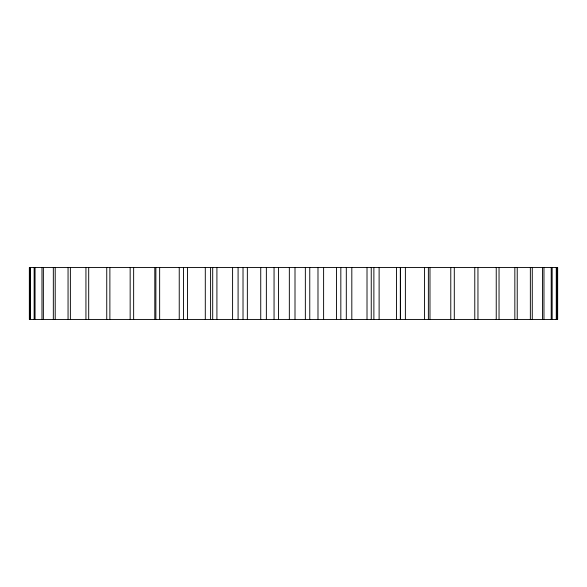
<?xml version="1.0" encoding="UTF-8"?>
<svg xmlns="http://www.w3.org/2000/svg" width="587" height="587" viewBox="0 0 587 587"><rect width="100%" height="100%" fill="white"/><g stroke="black" fill="none" stroke-linecap="round" stroke-linejoin="round"><path stroke-width="0.88" d="M557.547 267.562L557.547 319.438M556.696 267.562L556.696 319.438M556.278 267.562L556.278 319.438M552.147 267.562L552.147 319.438M551.215 267.562L551.215 319.438M543.966 267.562L543.966 319.438M542.527 267.562L542.527 319.438M532.277 267.562L532.277 319.438M530.355 267.562L530.355 319.438M517.228 267.562L517.228 319.438M514.843 267.562L514.843 319.438M499.038 267.562L499.038 319.438M496.235 267.562L496.235 319.438M477.957 267.562L477.957 319.438M474.78 267.562L474.78 319.438M454.294 267.562L454.294 319.438M450.779 267.562L450.779 319.438M429.985 267.562L429.985 319.438M428.378 267.562L428.378 319.438M424.57 267.562L424.57 319.438M405.382 267.562L405.382 319.438M400.561 267.562L400.561 319.438M400.327 267.562L400.327 319.438M396.519 267.562L396.519 319.438M379.114 267.562L379.114 319.438M373.882 267.562L373.882 319.438M371.248 267.562L371.248 319.438M367.014 267.562L367.014 319.438M351.818 267.562L351.818 319.438M346.308 267.562L346.308 319.438M340.834 267.562L340.834 319.438M336.49 267.562L336.49 319.438M323.613 267.562L323.613 319.438M317.985 267.562L317.985 319.438M309.76 267.562L309.76 319.438M305.35 267.562L305.35 319.438M295.004 267.562L295.004 319.438M289.34 267.562L289.34 319.438M278.451 267.562L278.451 319.438M274.056 267.562L274.056 319.438M266.359 267.562L266.359 319.438M260.738 267.562L260.738 319.438M247.354 267.562L247.354 319.438M243.018 267.562L243.018 319.438M238.087 267.562L238.087 319.438M232.591 267.562L232.591 319.438M216.911 267.562L216.911 319.438M212.699 267.562L212.699 319.438M210.594 267.562L210.594 319.438M205.296 267.562L205.296 319.438M187.539 267.562L187.539 319.438M183.518 267.562L183.518 319.438M179.24 267.562L179.24 319.438M159.649 267.562L159.649 319.438M155.871 267.562L155.871 319.438M154.807 267.562L154.807 319.438M133.645 267.562L133.645 319.438M130.16 267.562L130.16 319.438M109.879 267.562L109.879 319.438M106.746 267.562L106.746 319.438M88.696 267.562L88.696 319.438M85.937 267.562L85.937 319.438M70.381 267.562L70.381 319.438M68.055 267.562L68.055 319.438M55.207 267.562L55.207 319.438M53.329 267.562L53.329 319.438M43.372 267.562L43.372 319.438M41.978 267.562L41.978 319.438M35.051 267.562L35.051 319.438M34.156 267.562L34.156 319.438M30.348 267.562L30.348 319.438M29.988 267.562L29.988 319.438M29.504 267.562L29.504 319.438M557.65 267.562L29.35 267.562L29.35 319.438L557.65 319.438L557.65 267.562"/></g></svg>
